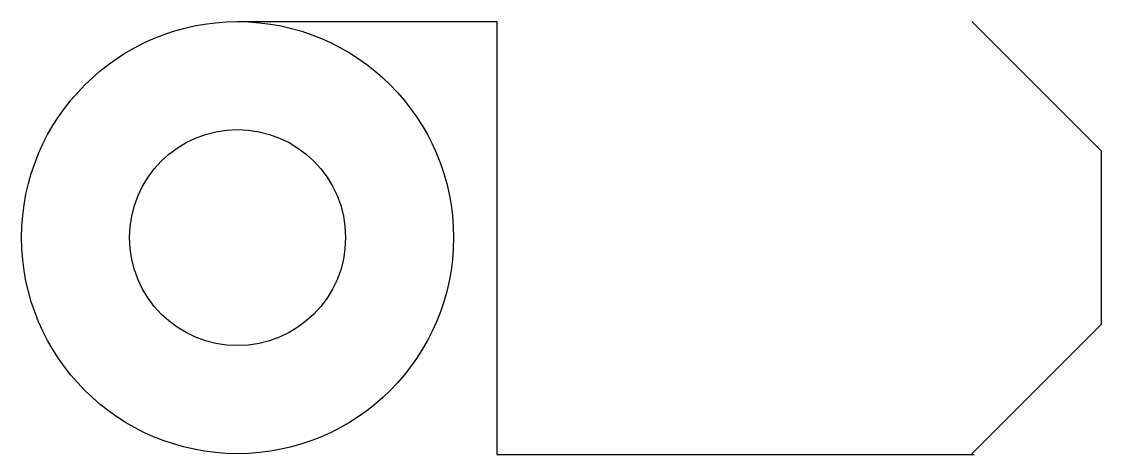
# Model space of a CAD drawing. Header units: inches. Extents: x 84.8 to 159.8, y 235 to 265.
import ezdxf

# ---------------------------------------------------------------- set-up
doc = ezdxf.new("R2010")
doc.units = ezdxf.units.IN
doc.header["$MEASUREMENT"] = 0

msp = doc.modelspace()

# ---------------------------------------------------------------- linework, layer by layer
for p, q in [((99.796, 265.027, 30), (117.796, 265.027, 30)), ((117.796, 265.027, 30), (117.796, 234.977, 30)), ((150.796, 265.027, 9), (159.796, 256.027, 9)), ((159.796, 244.027, 9), (159.796, 256.027, 9)), ((117.796, 253.527, 30), (117.796, 253.527, 9)), ((117.796, 246.527, 30), (117.796, 246.527, 9)), ((159.796, 244.027, 9), (150.796, 235.027, 9)), ((117.796, 234.977, 30), (117.796, 234.977, 9)), ((117.796, 234.977, 9), (150.961, 234.977, 9))]:
    msp.add_line(p, q)
for radius in [15, 7.5]:
    msp.add_circle((99.796, 250.027), radius)

doc.saveas('drawing.dxf')
